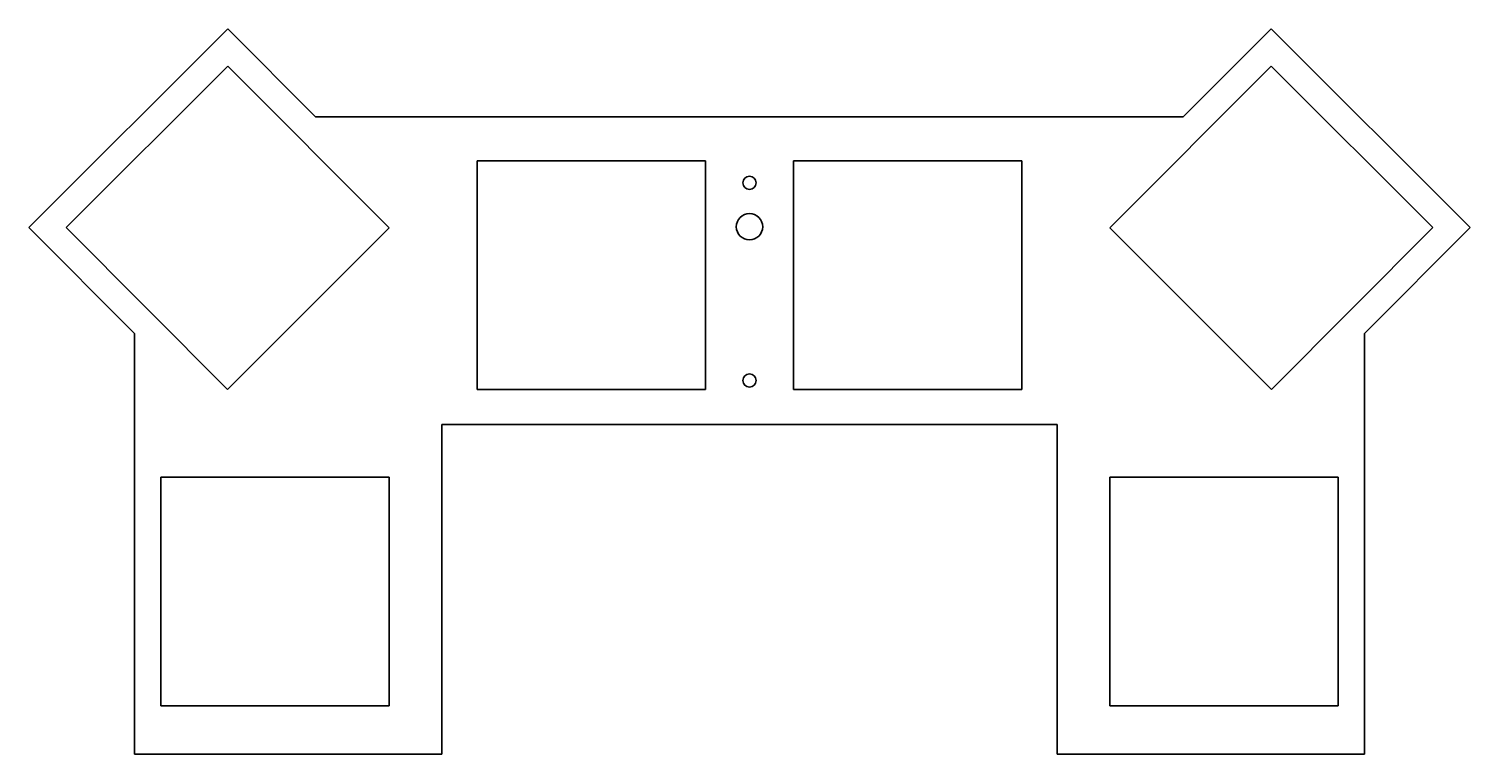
# Model space of a CAD drawing. Header units: millimetres. Extents: x 105 to 433, y 301 to 466.
import ezdxf

# ---------------------------------------------------------------- set-up
doc = ezdxf.new("R2010")
doc.units = ezdxf.units.MM
doc.layers.add('粗实线', color=7, linetype='Continuous', lineweight=35)

msp = doc.modelspace()

# ---------------------------------------------------------------- linework, layer by layer
at = {"layer": '粗实线', "color": 7, "linetype": 'Continuous'}
for p, q in [((150.37, 465.54), (105.08, 420.33)), ((170.36, 445.52), (150.37, 465.54)), ((367.84, 445.52), (387.83, 465.54)), ((387.83, 465.54), (433.13, 420.33)), ((150.36, 457.06), (113.56, 420.32)), ((187.1, 420.26), (150.36, 457.06)), ((351.1, 420.26), (387.84, 457.06)), ((387.84, 457.06), (424.64, 420.32)), ((170.36, 445.52), (367.84, 445.52)), ((207.1, 435.52), (207.1, 383.52)), ((259.1, 435.52), (207.1, 435.52)), ((259.1, 383.52), (259.1, 435.52)), ((279.1, 435.52), (331.1, 435.52)), ((279.1, 383.52), (279.1, 435.52)), ((331.1, 435.52), (331.1, 383.52)), ((105.08, 420.33), (129.1, 396.26)), ((113.56, 420.32), (150.3, 383.52)), ((150.3, 383.52), (187.1, 420.26)), ((387.9, 383.52), (351.1, 420.26)), ((424.64, 420.32), (387.9, 383.52)), ((433.13, 420.33), (409.1, 396.26)), ((129.1, 396.26), (129.1, 300.52)), ((409.1, 396.26), (409.1, 300.52)), ((207.1, 383.52), (259.1, 383.52)), ((331.1, 383.52), (279.1, 383.52)), ((339.1, 375.52), (199.1, 375.52)), ((199.1, 300.52), (199.1, 375.52)), ((339.1, 300.52), (339.1, 375.52)), ((187.1, 363.52), (135.1, 363.52)), ((135.1, 363.52), (135.1, 311.52)), ((187.1, 311.52), (187.1, 363.52)), ((351.1, 363.52), (403.1, 363.52)), ((351.1, 311.52), (351.1, 363.52)), ((403.1, 363.52), (403.1, 311.52)), ((135.1, 311.52), (187.1, 311.52)), ((403.1, 311.52), (351.1, 311.52)), ((129.1, 300.52), (199.1, 300.52)), ((409.1, 300.52), (339.1, 300.52))]:
    msp.add_line(p, q, dxfattribs=at)
for centre, radius in [((269.1, 430.52), 1.5), ((269.1, 420.52), 3), ((269.1, 385.52), 1.5)]:
    msp.add_circle(centre, radius, dxfattribs=at)

doc.saveas('drawing.dxf')
